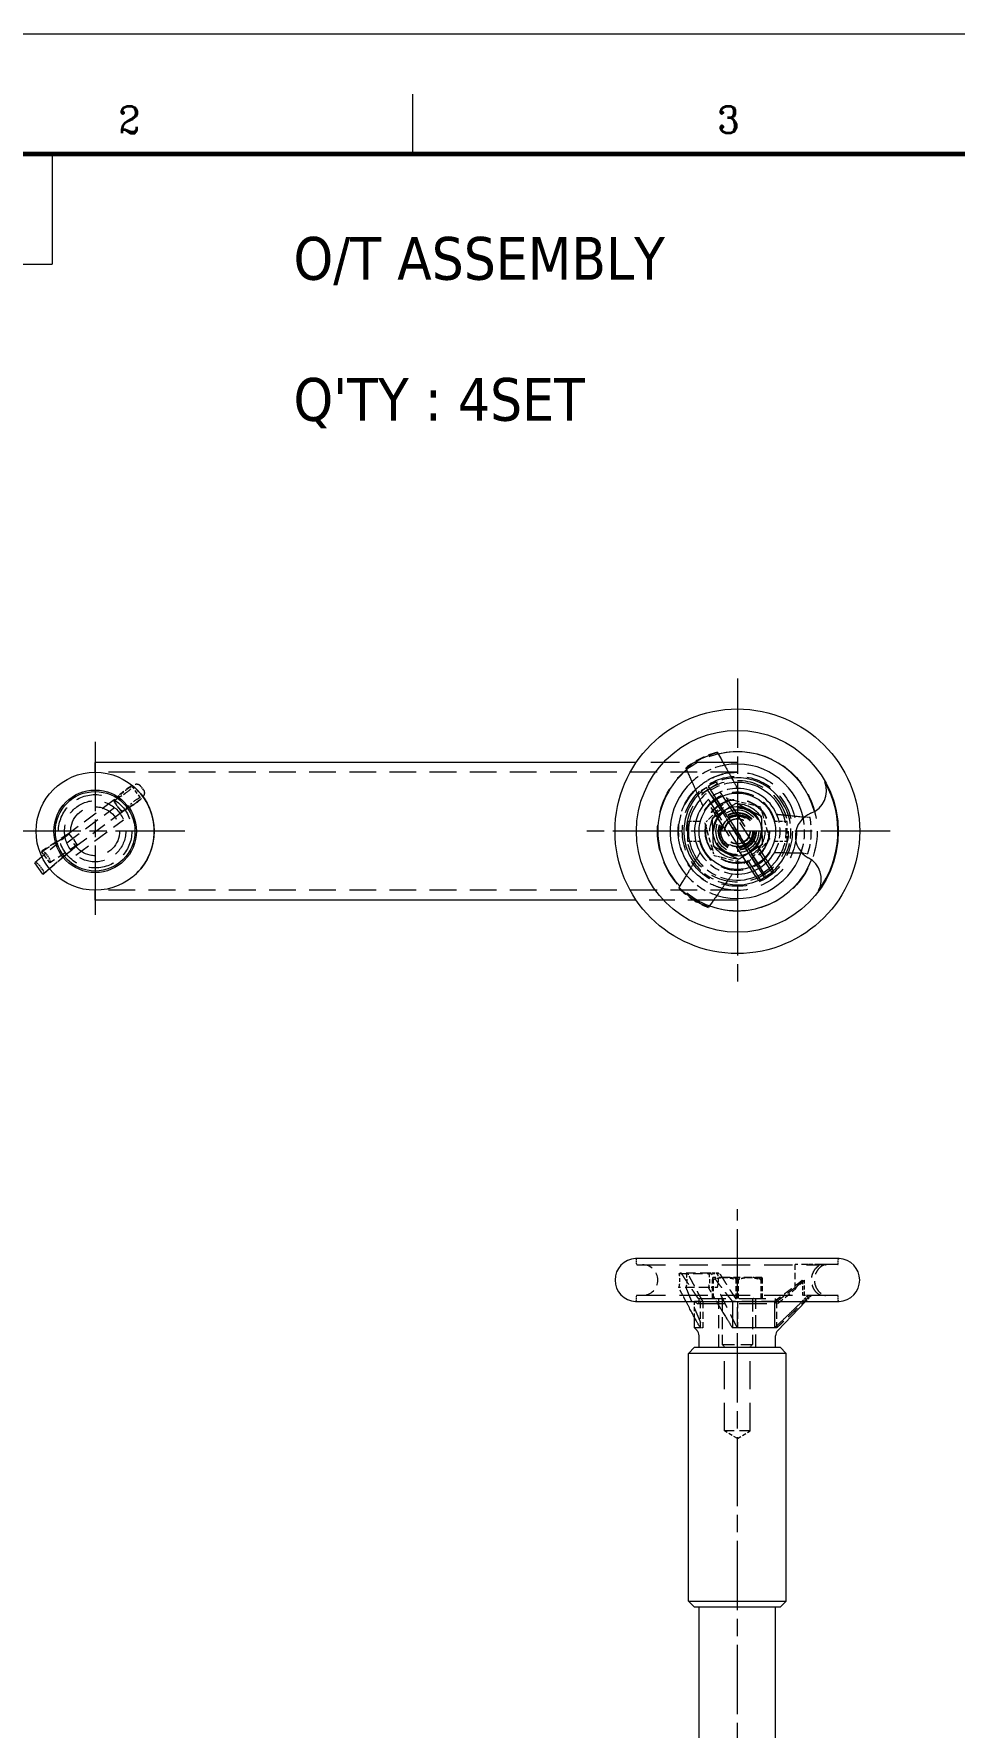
# Model space of a CAD drawing. Header units: millimetres. Extents: x -542 to 1656, y -836 to 1164.
# Drawn here: x 334 to 635, y 610 to 1164 of the extents above; entities that cross this region are included whole.
import ezdxf
from ezdxf.enums import TextEntityAlignment as Align

# ---------------------------------------------------------------- set-up
doc = ezdxf.new("R2010")
doc.units = ezdxf.units.MM
doc.header["$LTSCALE"] = 4
doc.linetypes.add('CHAIN', pattern=[0.3543, 0.2362, -0.0295, 0.0591, -0.0295])
doc.linetypes.add('HIDDEN', pattern=[9.525, 6.35, -3.175])
doc.layers.get('0').update_dxf_attribs({"lineweight": 18})
for name, color, linetype, lineweight in [('SkizziergeometrieWIN-ISO', 7, 'Continuous', 50), ('가는실선_A4', 7, 'Continuous', 5), ('굵은실선_A3', 7, 'Continuous', 18)]:
    doc.layers.add(name, color=color, linetype=linetype, lineweight=lineweight)
for name, color, linetype, lineweight, true_color in [('가는실선_A3', 9, 'Continuous', 5, 0x808080), ('가는실선중심선_A3', 1, 'Continuous', 5, 0xff0000), ('가는파선_A3', 7, 'HIDDEN', 13, 0x008000)]:
    doc.layers.add(name, color=color, linetype=linetype, lineweight=lineweight, true_color=true_color)
doc.styles.add('주문자_A3(3.5)', font='tahoma.ttf')
doc.styles.add('텍스트 스타일36', font='ROMANC.shx', dxfattribs={"width": 0.941937})

# ---------------------------------------------------------------- blocks, each defined once
blk = doc.blocks.new('경계 A3_경계')
at = {"layer": 'SkizziergeometrieWIN-ISO', "lineweight": 18}
blk.add_line((6, 291), (414, 291), dxfattribs=at)
at = {"layer": '가는실선_A3', "color": 7}
blk.add_line((114.57, 281.16), (114.57, 286.06), dxfattribs=at)
at = {"layer": '가는실선_A3', "color": 7, "lineweight": 60}
blk.add_line((401.22, 281.16), (19.02, 281.16), dxfattribs=at)
at = {"layer": '가는실선_A3', "color": 7, "lineweight": 13}
for p in [(85.08, 280.98), (19.02, 272.16)]:
    blk.add_line(p, (85.08, 272.16), dxfattribs=at)
at = {"layer": '가는실선_A3', "color": 7, "style": '텍스트 스타일36', "width": 0.941937}
for s, p in [('2', (91.4, 283.98)), ('3', (140.38, 283.98))]:
    blk.add_text(s, height=2.2, dxfattribs=at).set_placement(p, align=Align.MIDDLE_CENTER)

msp = doc.modelspace()

# ---------------------------------------------------------------- linework, layer by layer
at = {"layer": '가는실선중심선_A3', "linetype": 'CHAIN', "ltscale": 23.990969}
for p, q in [((564.42, 953.23), (564.42, 853.23)), ((354.42, 932.53), (354.42, 873.93)), ((383.72, 903.23), (325.12, 903.23)), ((614.42, 903.23), (514.42, 903.23)), ((564.42, 376.48), (564.42, 779.65))]:
    msp.add_line(p, q, dxfattribs=at)
at = {"layer": '가는파선_A3', "ltscale": 0.372646}
msp.add_line((559.75, 925.73), (531.35, 925.73), dxfattribs=at)
at = {"layer": '가는파선_A3', "ltscale": 0.003891}
for p, q in [((557.89, 929.07), (557.98, 928.91)), ((547.68, 923.74), (547.6, 923.91)), ((545.31, 884.64), (545.4, 884.8)), ((555.03, 878.46), (554.92, 878.32))]:
    msp.add_line(p, q, dxfattribs=at)
at = {"layer": '가는파선_A3', "ltscale": 0.047175}
for p, q in [((564.42, 925.23), (564.42, 922.53)), ((564.42, 883.93), (564.42, 881.23))]:
    msp.add_line(p, q, dxfattribs=at)
at = {"layer": '가는파선_A3', "ltscale": 0.344488}
for p, q in [((564.42, 922.53), (354.42, 922.53)), ((564.42, 883.93), (354.42, 883.93))]:
    msp.add_line(p, q, dxfattribs=at)
at = {"layer": '가는파선_A3', "ltscale": 0.089461}
for p, q in [((557.26, 919.43), (552.62, 916.44)), ((576.23, 890.02), (571.59, 887.02))]:
    msp.add_line(p, q, dxfattribs=at)
at = {"layer": '가는파선_A3', "ltscale": 0.009528}
for p, q in [((557.26, 919.43), (557.95, 918.8)), ((552.62, 916.44), (552.9, 915.55)), ((554.28, 917.51), (554.71, 916.72)), ((555.34, 917.12), (554.86, 917.88)), ((572.71, 888.82), (573.25, 888.1)), ((573.83, 888.47), (573.33, 889.22))]:
    msp.add_line(p, q, dxfattribs=at)
at = {"layer": '가는파선_A3', "ltscale": 0.050386}
for p, q in [((363.75, 916.11), (360.4, 913.2)), ((360.4, 913.2), (364.14, 915.57)), ((363.11, 909.56), (366.46, 912.47)), ((366.86, 911.93), (363.11, 909.56))]:
    msp.add_line(p, q, dxfattribs=at)
at = {"layer": '가는파선_A3', "ltscale": 0.041035}
for p, q in [((363.21, 915.84), (360.59, 913.51)), ((366.44, 911.5), (363.46, 909.65))]:
    msp.add_line(p, q, dxfattribs=at)
at = {"layer": '가는파선_A3', "ltscale": 0.047433}
for p, q in [((369.29, 914.16), (366.58, 917.8)), ((339.65, 892.9), (336.93, 896.55))]:
    msp.add_line(p, q, dxfattribs=at)
at = {"layer": '가는파선_A3', "ltscale": 0.01416}
for p, q in [((370.18, 916.81), (369.37, 917.9)), ((361.94, 911.13), (361.13, 912.22)), ((346.69, 901.47), (347.51, 900.38)), ((337.23, 890.74), (336.42, 891.83)), ((339.12, 894.9), (338.31, 895.99))]:
    msp.add_line(p, q, dxfattribs=at)
at = {"layer": '가는파선_A3', "ltscale": 0.09729}
msp.add_line((557.95, 918.8), (552.9, 915.55), dxfattribs=at)
at = {"layer": '가는파선_A3', "ltscale": 0.424098}
for p, q in [((570.42, 888.39), (552.9, 915.55)), ((575.46, 891.65), (557.95, 918.8))]:
    msp.add_line(p, q, dxfattribs=at)
at = {"layer": '가는파선_A3', "ltscale": 0.306212}
for p, q in [((572.02, 887.3), (553.05, 916.71)), ((573.37, 888.17), (554.4, 917.59)), ((554.87, 917.89), (573.84, 888.48)), ((575.8, 889.74), (556.83, 919.15))]:
    msp.add_line(p, q, dxfattribs=at)
at = {"layer": '가는파선_A3', "ltscale": 0.290464}
for p, q in [((554.71, 916.72), (572.71, 888.82)), ((573.33, 889.22), (555.34, 917.12))]:
    msp.add_line(p, q, dxfattribs=at)
at = {"layer": '가는파선_A3', "ltscale": 0.029574}
for p, q in [((561.37, 913.76), (559.66, 911.99)), ((563.76, 913.17), (561.37, 913.76)), ((572.02, 911.14), (569.63, 911.73)), ((572.71, 908.78), (572.02, 911.14)), ((555.48, 907.62), (553.77, 905.85)), ((553.77, 905.85), (554.46, 903.49)), ((575.08, 900.6), (574.39, 902.97)), ((556.14, 897.68), (556.83, 895.31)), ((573.37, 898.83), (575.08, 900.6)), ((556.83, 895.31), (559.22, 894.72)), ((565.09, 893.28), (567.48, 892.69)), ((567.48, 892.69), (569.18, 894.47))]:
    msp.add_line(p, q, dxfattribs=at)
at = {"layer": '가는파선_A3', "ltscale": 0.318495}
for p, q in [((573.52, 894.65), (560.37, 915.05)), ((568.48, 891.4), (555.32, 911.8))]:
    msp.add_line(p, q, dxfattribs=at)
at = {"layer": '가는파선_A3', "ltscale": 0.200005}
for p, q in [((345.16, 899.45), (360.7, 911.01)), ((348.15, 895.44), (363.68, 907))]:
    msp.add_line(p, q, dxfattribs=at)
at = {"layer": '가는파선_A3', "ltscale": 0.192041}
for p, q in [((360.6, 913.51), (345.68, 902.41)), ((363.47, 909.66), (348.55, 898.55))]:
    msp.add_line(p, q, dxfattribs=at)
at = {"layer": '가는파선_A3', "ltscale": 0.01269}
for p, q in [((361.13, 912.22), (360.4, 913.2)), ((346.69, 901.47), (345.96, 902.45))]:
    msp.add_line(p, q, dxfattribs=at)
at = {"layer": '가는파선_A3', "ltscale": 0.020383}
for p, q in [((363.11, 909.56), (361.94, 911.13)), ((348.68, 898.81), (347.51, 900.38))]:
    msp.add_line(p, q, dxfattribs=at)
at = {"layer": '가는파선_A3', "ltscale": 0.062398}
for p, q in [((559.66, 911.99), (555.48, 907.62)), ((569.63, 911.73), (563.76, 913.17)), ((574.39, 902.97), (572.71, 908.78)), ((554.46, 903.49), (556.14, 897.68)), ((569.18, 894.47), (573.37, 898.83)), ((559.22, 894.72), (565.09, 893.28))]:
    msp.add_line(p, q, dxfattribs=at)
at = {"layer": '가는파선_A3', "ltscale": 0.034389}
for p, q in [((552.09, 906.48), (548.76, 906.48)), ((548.76, 899.98), (552.09, 899.98))]:
    msp.add_line(p, q, dxfattribs=at)
at = {"layer": '가는파선_A3', "ltscale": 0.040419}
for p, q in [((580.67, 906.48), (576.75, 906.48)), ((576.75, 899.98), (580.67, 899.98))]:
    msp.add_line(p, q, dxfattribs=at)
at = {"layer": '가는파선_A3', "ltscale": 0.067067}
msp.add_line((580.67, 899.98), (580.67, 906.48), dxfattribs=at)
at = {"layer": '가는파선_A3', "ltscale": 0.018875}
for p, q in [((588.2, 907.71), (586.37, 907.89)), ((585.68, 896.04), (587.52, 896))]:
    msp.add_line(p, q, dxfattribs=at)
at = {"layer": '가는파선_A3', "ltscale": 0.11906}
for p, q in [((336.93, 896.55), (345.96, 902.45)), ((348.68, 898.81), (339.65, 892.9))]:
    msp.add_line(p, q, dxfattribs=at)
at = {"layer": '가는파선_A3', "ltscale": 0.129256}
msp.add_line((345.96, 902.45), (337.01, 894.89), dxfattribs=at)
at = {"layer": '가는파선_A3', "ltscale": 0.11311}
msp.add_line((345.69, 902.41), (337.11, 896.8), dxfattribs=at)
at = {"layer": '가는파선_A3', "ltscale": 0.133044}
msp.add_line((339.47, 891.03), (348.68, 898.81), dxfattribs=at)
at = {"layer": '가는파선_A3', "ltscale": 0.130251}
msp.add_line((348.56, 898.56), (339.54, 890.94), dxfattribs=at)
at = {"layer": '가는파선_A3', "ltscale": 0.005457}
for p, q in [((334.66, 892.9), (334.86, 892.95)), ((337.04, 896.73), (336.93, 896.55)), ((339.65, 892.9), (339.75, 893.08))]:
    msp.add_line(p, q, dxfattribs=at)
at = {"layer": '가는파선_A3', "ltscale": 0.002347}
for p, q in [((571.59, 887.02), (571.42, 887.18)), ((576.23, 890.02), (576.16, 890.24))]:
    msp.add_line(p, q, dxfattribs=at)
at = {"layer": '가는파선_A3', "ltscale": 0.332073}
msp.add_line((556.66, 880.73), (531.35, 880.73), dxfattribs=at)
at = {"layer": '가는파선_A3', "ltscale": 0.01472}
for p, q in [((531.42, 761.76), (531.42, 763.19)), ((597.42, 761.76), (597.42, 763.19)), ((531.42, 749.76), (531.42, 751.2)), ((597.42, 749.76), (597.42, 751.2))]:
    msp.add_line(p, q, dxfattribs=at)
at = {"layer": '가는파선_A3', "ltscale": 0.362933}
for p, q in [((531.7, 761.48), (591.32, 761.48)), ((531.7, 751.48), (591.32, 751.48))]:
    msp.add_line(p, q, dxfattribs=at)
at = {"layer": '가는파선_A3', "ltscale": 0.119936}
msp.add_line((545.4, 758.62), (555.03, 758.62), dxfattribs=at)
at = {"layer": '가는파선_A3', "ltscale": 0.120419}
msp.add_line((555.32, 758.68), (545.66, 758.68), dxfattribs=at)
at = {"layer": '가는파선_A3', "ltscale": 0.031853}
msp.add_line((555.03, 758.62), (557.98, 758.62), dxfattribs=at)
at = {"layer": '가는파선_A3', "ltscale": 0.031269}
msp.add_line((558.22, 758.68), (555.32, 758.68), dxfattribs=at)
at = {"layer": '가는파선_A3', "ltscale": 0.089399}
msp.add_line((587.63, 761.53), (583.38, 761.53), dxfattribs=at)
at = {"layer": '가는파선_A3', "ltscale": 0.081758}
msp.add_line((583.38, 753.61), (583.38, 761.53), dxfattribs=at)
at = {"layer": '가는파선_A3', "ltscale": 0.049726}
for p, q in [((590.97, 761.53), (587.63, 761.53)), ((590.97, 751.43), (587.63, 751.43))]:
    msp.add_line(p, q, dxfattribs=at)
at = {"layer": '가는파선_A3', "ltscale": 0.272315}
for p, q in [((597.3, 761.53), (590.97, 761.53)), ((597.3, 751.43), (590.97, 751.43))]:
    msp.add_line(p, q, dxfattribs=at)
at = {"layer": '가는파선_A3', "ltscale": 0.030885}
for p, q in [((591.87, 761.48), (591.32, 761.48)), ((591.32, 751.48), (591.87, 751.48))]:
    msp.add_line(p, q, dxfattribs=at)
at = {"layer": '가는파선_A3', "ltscale": 0.000416668}
for p, q in [((591.87, 761.48), (591.87, 761.53)), ((593.57, 761.48), (593.57, 761.53)), ((591.87, 751.43), (591.87, 751.48)), ((593.57, 751.43), (593.57, 751.48))]:
    msp.add_line(p, q, dxfattribs=at)
at = {"layer": '가는파선_A3', "ltscale": 0.035477}
for p, q in [((591.87, 761.48), (593.3, 761.48)), ((591.87, 751.48), (593.3, 751.48))]:
    msp.add_line(p, q, dxfattribs=at)
at = {"layer": '가는파선_A3', "ltscale": 0.021433}
for p, q in [((593.57, 761.48), (593.3, 761.48)), ((593.3, 751.48), (593.57, 751.48))]:
    msp.add_line(p, q, dxfattribs=at)
at = {"layer": '가는파선_A3', "ltscale": 0.11976}
msp.add_line((554.92, 753.99), (545.31, 753.99), dxfattribs=at)
at = {"layer": '가는파선_A3', "ltscale": 0.032067}
msp.add_line((557.89, 753.99), (554.92, 753.99), dxfattribs=at)
at = {"layer": '가는파선_A3', "ltscale": 0.0633}
for p, q in [((556.25, 750.48), (556.25, 756.61)), ((556.61, 750.48), (556.61, 756.61)), ((564.06, 750.48), (564.06, 756.61)), ((564.79, 750.48), (564.79, 756.61)), ((572.24, 750.48), (572.24, 756.61)), ((572.6, 750.48), (572.6, 756.61))]:
    msp.add_line(p, q, dxfattribs=at)
at = {"layer": '가는파선_A3', "ltscale": 0.003161}
msp.add_line((556.43, 757.33), (556.42, 757.33), dxfattribs=at)
at = {"layer": '가는파선_A3'}
for p, q in [((556.42, 757.33), (556.42, 757.33)), ((572.42, 757.33), (572.43, 757.33))]:
    msp.add_line(p, q, dxfattribs=at)
at = {"layer": '가는파선_A3', "ltscale": 0.086469}
for p, q in [((560.7, 757.33), (556.43, 757.33)), ((568.69, 757.33), (560.7, 757.33))]:
    msp.add_line(p, q, dxfattribs=at)
at = {"layer": '가는파선_A3', "ltscale": 0.083208}
msp.add_line((572.42, 757.33), (568.69, 757.33), dxfattribs=at)
at = {"layer": '가는파선_A3', "ltscale": 0.077276}
msp.add_line((577.74, 748.94), (583.53, 753.68), dxfattribs=at)
at = {"layer": '가는파선_A3', "ltscale": 0.051343}
for p, q in [((585.68, 756.41), (585.68, 751.43)), ((586.37, 751.43), (586.37, 756.41))]:
    msp.add_line(p, q, dxfattribs=at)
at = {"layer": '가는파선_A3', "ltscale": 0.075164}
msp.add_line((552.28, 749.5), (550.42, 749.5), dxfattribs=at)
at = {"layer": '가는파선_A3', "ltscale": 0.009025}
msp.add_line((551.11, 748.94), (550.42, 749.5), dxfattribs=at)
at = {"layer": '가는파선_A3', "ltscale": 0.054729}
msp.add_line((550.42, 744.19), (550.42, 749.5), dxfattribs=at)
at = {"layer": '가는파선_A3', "ltscale": 0.357311}
msp.add_line((551.42, 748.83), (577.42, 748.83), dxfattribs=at)
at = {"layer": '가는파선_A3', "ltscale": 0.343569}
msp.add_line((551.92, 750.48), (576.92, 750.48), dxfattribs=at)
at = {"layer": '가는파선_A3', "ltscale": 0.01182}
for p, q in [((551.92, 749.33), (551.92, 750.48)), ((576.92, 749.33), (576.92, 750.48))]:
    msp.add_line(p, q, dxfattribs=at)
at = {"layer": '가는파선_A3', "ltscale": 0.016791}
for p, q in [((553.17, 749.5), (552.28, 749.5)), ((577.26, 749.5), (576.52, 749.5)), ((553.17, 740.83), (552.28, 740.83)), ((577.26, 740.83), (576.52, 740.83))]:
    msp.add_line(p, q, dxfattribs=at)
at = {"layer": '가는파선_A3', "ltscale": 0.089463}
for p, q in [((552.28, 749.5), (552.28, 740.83)), ((553.17, 749.5), (553.17, 740.83)), ((564.47, 749.5), (564.47, 740.83)), ((577.26, 749.5), (577.26, 740.83))]:
    msp.add_line(p, q, dxfattribs=at)
at = {"layer": '가는파선_A3', "ltscale": 0.165234}
for p, q in [((558.42, 734.48), (558.42, 750.48)), ((570.42, 734.48), (570.42, 750.48))]:
    msp.add_line(p, q, dxfattribs=at)
at = {"layer": '가는파선_A3', "ltscale": 0.151591}
for p, q in [((559.42, 750.08), (559.42, 735.4)), ((569.42, 750.08), (569.42, 735.4))]:
    msp.add_line(p, q, dxfattribs=at)
at = {"layer": '가는파선_A3', "ltscale": 0.167319}
msp.add_line((576.52, 749.5), (562.84, 749.5), dxfattribs=at)
at = {"layer": '가는파선_A3', "ltscale": 3.54138e-05}
for p, q in [((562.84, 749.5), (562.84, 749.48)), ((576.52, 749.5), (576.52, 749.48))]:
    msp.add_line(p, q, dxfattribs=at)
at = {"layer": '가는파선_A3', "ltscale": 0.025073}
msp.add_line((587.63, 751.43), (585.68, 751.43), dxfattribs=at)
at = {"layer": '가는파선_A3', "ltscale": 0.027776}
msp.add_line((586.75, 749.48), (588.62, 751.43), dxfattribs=at)
at = {"layer": '가는파선_A3', "ltscale": 0.162216}
msp.add_line((559.42, 735.4), (569.42, 735.4), dxfattribs=at)
at = {"layer": '가는파선_A3', "ltscale": 0.013348}
for p, q in [((560.34, 734.48), (559.42, 735.4)), ((568.5, 734.48), (569.42, 735.4))]:
    msp.add_line(p, q, dxfattribs=at)
at = {"layer": '가는파선_A3', "ltscale": 0.358268}
for p, q in [((560.24, 707.18), (560.24, 734.48)), ((568.61, 707.18), (568.61, 734.48))]:
    msp.add_line(p, q, dxfattribs=at)
at = {"layer": '가는파선_A3', "ltscale": 0.135856}
msp.add_line((568.61, 707.18), (560.24, 707.18), dxfattribs=at)
at = {"layer": '가는파선_A3', "ltscale": 0.050387}
for q in [(560.24, 707.18), (568.61, 707.18)]:
    msp.add_line((564.42, 704.66), q, dxfattribs=at)
at = {"layer": '가는파선_A3', "ltscale": 0.331095}
msp.add_circle((564.42, 903.23), 26.1, dxfattribs=at)
at = {"layer": '가는파선_A3', "ltscale": 0.354563}
msp.add_circle((564.42, 903.23), 19.35, dxfattribs=at)
at = {"layer": '가는파선_A3', "ltscale": 0.329826}
for centre, radius in [((564.42, 903.23), 18), ((354.42, 903.23), 12), ((354.42, 903.23), 10), ((354.42, 903.23), 8), ((564.42, 903.23), 6)]:
    msp.add_circle(centre, radius, dxfattribs=at)
at = {"layer": '가는파선_A3', "ltscale": 0.343225}
msp.add_circle((564.42, 903.23), 16.65, dxfattribs=at)
at = {"layer": '가는파선_A3', "ltscale": 0.346317}
msp.add_circle((564.42, 903.23), 10.5, dxfattribs=at)
at = {"layer": '가는파선_A3', "ltscale": 0.34137}
msp.add_circle((564.42, 903.23), 10.35, dxfattribs=at)
at = {"layer": '가는파선_A3', "ltscale": 0.371054}
msp.add_circle((564.42, 903.23), 9, dxfattribs=at)
at = {"layer": '가는파선_A3', "ltscale": 0.3256}
msp.add_circle((564.42, 903.23), 7.9, dxfattribs=at)
at = {"layer": '가는파선_A3', "ltscale": 0.315396}
msp.add_circle((564.42, 903.23), 7.65, dxfattribs=at)
at = {"layer": '가는파선_A3', "ltscale": 0.38466}
msp.add_circle((564.42, 903.23), 7, dxfattribs=at)
at = {"layer": '가는파선_A3', "ltscale": 0.340875}
msp.add_circle((564.42, 903.23), 6.2, dxfattribs=at)
at = {"layer": '가는파선_A3', "ltscale": 0.332575}
msp.add_circle((564.42, 903.23), 6.05, dxfattribs=at)
at = {"layer": '가는파선_A3', "ltscale": 0.301791}
msp.add_circle((564.42, 903.23), 5.49, dxfattribs=at)
at = {"layer": '가는파선_A3', "ltscale": 0.296843}
msp.add_circle((564.42, 903.23), 5.4, dxfattribs=at)
at = {"layer": '가는파선_A3', "ltscale": 0.416653}
msp.add_circle((564.42, 903.23), 5.05, dxfattribs=at)
at = {"layer": '가는파선_A3', "ltscale": 0.414358}
msp.add_circle((564.42, 903.23), 5.03, dxfattribs=at)
at = {"layer": '가는파선_A3', "ltscale": 0.412282}
msp.add_circle((564.42, 903.23), 5, dxfattribs=at)
at = {"layer": '가는파선_A3', "ltscale": 0.345328}
msp.add_circle((564.42, 903.23), 4.19, dxfattribs=at)
at = {"layer": '가는파선_A3', "ltscale": 0.336408}
msp.add_circle((564.42, 903.23), 4.08, dxfattribs=at)
at = {"layer": '가는파선_A3', "ltscale": 0.11976}
for start, end in [(104.1917, 129.1187), (224.1917, 249.1187)]:
    msp.add_arc((564.42, 903.23), 26.66, start, end, dxfattribs=at)
at = {"layer": '가는파선_A3', "ltscale": 0.124586}
for start, end in [(100.9427, 132.3677), (340.9427, 12.3677), (220.9427, 252.3677)]:
    msp.add_arc((564.42, 903.23), 22, start, end, dxfattribs=at)
at = {"layer": '가는파선_A3', "ltscale": 0.129976}
for start, end in [(96.0483, 137.262), (336.0483, 17.262), (216.0483, 257.262)]:
    msp.add_arc((564.42, 903.23), 17.5, start, end, dxfattribs=at)
at = {"layer": '가는파선_A3', "ltscale": 0.132109}
for start, end in [(93.7469, 139.5635), (333.7469, 19.5635), (213.7469, 259.5635)]:
    msp.add_arc((564.42, 903.23), 16, start, end, dxfattribs=at)
at = {"layer": '가는파선_A3', "ltscale": 0.287059}
msp.add_arc((564.42, 903.23), 19.3, 131.2973, 228.7027, dxfattribs=at)
at = {"layer": '가는파선_A3', "ltscale": 0.292938}
for start, end in [(14.7678, 165.2322), (194.7678, 345.2322)]:
    msp.add_arc((564.42, 903.23), 12.75, start, end, dxfattribs=at)
at = {"layer": '가는파선_A3', "ltscale": 0.13547}
for start, end in [(89.8087, 143.5017), (329.8087, 23.5017), (209.8087, 263.5017)]:
    msp.add_arc((564.42, 903.23), 14, start, end, dxfattribs=at)
at = {"layer": '가는파선_A3', "ltscale": 0.122254}
msp.add_arc((564.42, 903.23), 24.19, 342.6352, 10.6751, dxfattribs=at)
at = {"layer": '가는파선_A3', "ltscale": 0.004445}
for centre, start, end in [((531.14, 763.19), 0, 90), ((531.7, 761.76), 180, 270), ((597.7, 763.19), 90, 180), ((531.14, 749.76), 270, 0), ((531.7, 751.2), 90, 180), ((597.7, 749.76), 180, 270)]:
    msp.add_arc(centre, 0.28, start, end, dxfattribs=at)
at = {"layer": '가는파선_A3', "ltscale": 0.162216}
msp.add_arc((533.42, 756.48), 5, 270, 90, dxfattribs=at)
at = {"layer": '가는파선_A3', "ltscale": 0.002689}
for centre, start, end in [((597.14, 761.76), 304.7719, 0), ((597.14, 751.2), 0, 55.2281)]:
    msp.add_arc(centre, 0.28, start, end, dxfattribs=at)
at = {"layer": '가는파선_A3', "ltscale": 0.003445}
for centre, start, end in [((551.42, 749.33), 230.6931, 270), ((577.42, 749.33), 270, 309.3069)]:
    msp.add_arc(centre, 0.5, start, end, dxfattribs=at)
at = {"layer": '가는파선_A3', "ltscale": 0.008016}
for centre, start, end in [((551.42, 749.33), 270, 0), ((577.42, 749.33), 180, 270)]:
    msp.add_arc(centre, 0.5, start, end, dxfattribs=at)
at = {"layer": '가는파선_A3', "ltscale": 0.006393}
for centre, start, end in [((559.02, 750.08), 0, 90), ((569.82, 750.08), 90, 180)]:
    msp.add_arc(centre, 0.4, start, end, dxfattribs=at)
at = {"layer": '가는파선_A3', "ltscale": 0.095479}
for centre in [(364.73, 916.43), (367.44, 912.78)]:
    msp.add_ellipse(centre, major_axis=(1.84, 1.37), ratio=0.159769, start_param=4.272404, end_param=8.293967, dxfattribs=at)
at = {"layer": '가는파선_A3', "ltscale": 0.02645}
for centre, major_axis, start_param, end_param in [((361.61, 912.26), (1.02, -1.25), 2.970275, 4.541071), ((361.74, 912.08), (0.91, -1.33), 3.312911, 4.883707), ((362.42, 911.17), (-1.02, 1.25), 1.399478, 2.970275), ((362.56, 910.99), (-0.91, 1.33), 1.742114, 3.312911)]:
    msp.add_ellipse(centre, major_axis=major_axis, ratio=0.250561, start_param=start_param, end_param=end_param, dxfattribs=at)
at = {"layer": '가는파선_A3', "ltscale": 0.026255}
for centre, major_axis, start_param, end_param in [((346.61, 901.09), (0.92, -1.32), 1.736832, 3.307628), ((346.74, 900.91), (1, -1.26), 1.404761, 2.975557), ((347.42, 899.99), (-0.92, 1.32), 3.307628, 4.878425), ((347.55, 899.82), (-1, 1.26), 2.975557, 4.546353)]:
    msp.add_ellipse(centre, major_axis=major_axis, ratio=0.182462, start_param=start_param, end_param=end_param, dxfattribs=at)
at = {"layer": '가는파선_A3', "ltscale": 0.026033}
for centre, major_axis, start_param, end_param in [((335.81, 891.68), (-1.04, 1.23), 4.540774, 6.111571), ((337.99, 895.45), (-0.88, 1.35), 4.884004, 6.4548), ((338.8, 894.36), (0.88, -1.35), 0.171615, 1.742411)]:
    msp.add_ellipse(centre, major_axis=major_axis, ratio=0.353166, start_param=start_param, end_param=end_param, dxfattribs=at)
at = {"layer": '가는파선_A3', "ltscale": 0.023178}
msp.add_ellipse((336.62, 890.59), major_axis=(1.04, -1.23), ratio=0.353166, start_param=0, end_param=1.399182, dxfattribs=at)
at = {"layer": '가는파선_A3', "ltscale": 0.144785}
for points, knots in [([(551.69, 917.73), (553.37, 919.21), (555.4, 920.44), (558.68, 921.69), (559.82, 922.01), (562.13, 922.42), (563.29, 922.53), (564.42, 922.53)], [1.347704, 1.347704, 1.347704, 1.347704, 2.020999, 2.020999, 2.36108, 2.36108, 2.701161, 2.701161, 2.701161, 2.701161]), ([(564.42, 883.93), (563.29, 883.93), (562.13, 884.03), (559.82, 884.45), (558.68, 884.76), (555.4, 886.01), (553.37, 887.24), (551.69, 888.73)], [2.701161, 2.701161, 2.701161, 2.701161, 3.041243, 3.041243, 3.381324, 3.381324, 4.054619, 4.054619, 4.054619, 4.054619])]:
    msp.add_open_spline(points, degree=3, knots=knots, dxfattribs=at)
at = {"layer": '가는파선_A3', "ltscale": 0.083989}
for points, knots in [([(369.37, 917.9), (369.26, 918.05), (369.12, 918.18), (368.83, 918.38), (368.67, 918.45), (368.36, 918.56), (368.21, 918.58), (367.91, 918.6), (367.77, 918.58), (367.45, 918.53), (367.3, 918.49), (366.81, 918.32), (366.52, 918.17), (365.86, 917.8), (365.52, 917.58), (364.86, 917.14), (364.55, 916.92), (363.95, 916.46), (363.66, 916.22), (363.33, 915.94), (363.27, 915.89), (363.21, 915.84)], [0, 0, 0, 0, 0.053087, 0.053087, 0.111459, 0.111459, 0.185872, 0.185872, 0.290265, 0.290265, 0.474772, 0.474772, 0.888529, 0.888529, 1.290209, 1.290209, 1.642562, 1.642562, 1.989636, 1.989636, 2.068781, 2.068781, 2.068781, 2.068781]), ([(370.18, 916.81), (370.29, 916.66), (370.38, 916.49), (370.49, 916.15), (370.51, 915.98), (370.52, 915.65), (370.5, 915.51), (370.43, 915.21), (370.38, 915.08), (370.24, 914.79), (370.15, 914.65), (369.85, 914.24), (369.62, 914), (369.08, 913.47), (368.78, 913.21), (368.17, 912.7), (367.86, 912.47), (367.25, 912.03), (366.94, 911.82), (366.58, 911.58), (366.51, 911.54), (366.44, 911.5)], [6.283185, 6.283185, 6.283185, 6.283185, 6.336273, 6.336273, 6.394645, 6.394645, 6.469057, 6.469057, 6.573451, 6.573451, 6.757958, 6.757958, 7.171714, 7.171714, 7.573395, 7.573395, 7.925747, 7.925747, 8.272822, 8.272822, 8.351966, 8.351966, 8.351966, 8.351966])]:
    msp.add_open_spline(points, degree=3, knots=knots, dxfattribs=at)
at = {"layer": '가는파선_A3', "ltscale": 0.049835}
for points, knots in [([(545.31, 753.99), (545.37, 754.19), (545.42, 754.39), (545.52, 754.87), (545.57, 755.19), (545.64, 755.84), (545.66, 756.17), (545.66, 756.78), (545.64, 757.12), (545.57, 757.77), (545.52, 758.09), (545.44, 758.45), (545.42, 758.54), (545.4, 758.62)], [1.2533338, 1.2533338, 1.2533338, 1.2533338, 1.3169379, 1.3169379, 1.408545, 1.408545, 1.5001521, 1.5001521, 1.5917592, 1.5917592, 1.6833663, 1.6833663, 1.7107385, 1.7107385, 1.7107385, 1.7107385]), ([(547.68, 758.62), (547.69, 758.54), (547.71, 758.45), (547.77, 758.09), (547.82, 757.77), (547.87, 757.12), (547.88, 756.78), (547.88, 756.17), (547.87, 755.84), (547.82, 755.19), (547.77, 754.87), (547.69, 754.39), (547.65, 754.19), (547.6, 753.99)], [1.2895656, 1.2895656, 1.2895656, 1.2895656, 1.3169379, 1.3169379, 1.408545, 1.408545, 1.5001521, 1.5001521, 1.5917592, 1.5917592, 1.6833663, 1.6833663, 1.7469704, 1.7469704, 1.7469704, 1.7469704]), ([(555.03, 758.62), (555.05, 758.54), (555.08, 758.45), (555.17, 758.09), (555.23, 757.77), (555.3, 757.12), (555.32, 756.78), (555.32, 756.17), (555.3, 755.84), (555.23, 755.19), (555.17, 754.87), (555.05, 754.39), (554.99, 754.19), (554.92, 753.99)], [1.2895656, 1.2895656, 1.2895656, 1.2895656, 1.3169379, 1.3169379, 1.408545, 1.408545, 1.5001521, 1.5001521, 1.5917592, 1.5917592, 1.6833663, 1.6833663, 1.7469704, 1.7469704, 1.7469704, 1.7469704]), ([(557.89, 753.99), (557.94, 754.19), (557.99, 754.39), (558.09, 754.87), (558.14, 755.19), (558.2, 755.84), (558.22, 756.17), (558.22, 756.78), (558.2, 757.12), (558.14, 757.77), (558.09, 758.09), (558.02, 758.45), (558, 758.54), (557.98, 758.62)], [1.2533338, 1.2533338, 1.2533338, 1.2533338, 1.3169379, 1.3169379, 1.408545, 1.408545, 1.5001521, 1.5001521, 1.5917592, 1.5917592, 1.6833663, 1.6833663, 1.7107385, 1.7107385, 1.7107385, 1.7107385])]:
    msp.add_open_spline(points, degree=3, knots=knots, dxfattribs=at)
at = {"layer": '가는파선_A3', "ltscale": 0.021227}
for points, knots in [([(545.4, 758.62), (545.49, 758.66), (545.58, 758.68), (545.81, 758.68), (545.98, 758.61), (546.21, 758.43), (546.32, 758.32), (546.4, 758.18)], [-1.0434145, -1.0434145, -1.0434145, -1.0434145, -0.9959347, -0.9959347, -0.9104067, -0.9104067, -0.8493835, -0.8493835, -0.8493835, -0.8493835]), ([(548.48, 758.18), (548.41, 758.32), (548.32, 758.43), (548.14, 758.61), (548, 758.68), (547.82, 758.68), (547.75, 758.66), (547.68, 758.62)], [-0.4779151, -0.4779151, -0.4779151, -0.4779151, -0.4168919, -0.4168919, -0.331364, -0.331364, -0.2838841, -0.2838841, -0.2838841, -0.2838841]), ([(556.17, 758.18), (556.07, 758.32), (555.95, 758.43), (555.68, 758.61), (555.49, 758.68), (555.23, 758.68), (555.13, 758.66), (555.03, 758.62)], [-0.4779151, -0.4779151, -0.4779151, -0.4779151, -0.4168919, -0.4168919, -0.331364, -0.331364, -0.2838841, -0.2838841, -0.2838841, -0.2838841]), ([(557.98, 758.62), (558.06, 758.66), (558.14, 758.68), (558.36, 758.68), (558.52, 758.61), (558.74, 758.43), (558.84, 758.32), (558.92, 758.18)], [-1.0434145, -1.0434145, -1.0434145, -1.0434145, -0.9959347, -0.9959347, -0.9104067, -0.9104067, -0.8493835, -0.8493835, -0.8493835, -0.8493835])]:
    msp.add_open_spline(points, degree=3, knots=knots, dxfattribs=at)
at = {"layer": '가는파선_A3', "ltscale": 0.185802}
for points, knots in [([(591.79, 751.48), (591.68, 751.48), (591.45, 751.55), (590.88, 751.88), (590.56, 752.12), (589.92, 752.81), (589.62, 753.23), (589.09, 754.25), (588.89, 754.82), (588.68, 756.04), (588.67, 756.67), (588.83, 757.88), (589, 758.44), (589.45, 759.45), (589.73, 759.88), (590.34, 760.62), (590.66, 760.9), (591.26, 761.32), (591.53, 761.44), (591.73, 761.48), (591.77, 761.48), (591.79, 761.48)], [-6.151856, -6.151856, -6.151856, -6.151856, -5.894008, -5.894008, -5.66732, -5.66732, -5.453285, -5.453285, -5.234245, -5.234245, -5.017044, -5.017044, -4.807906, -4.807906, -4.605127, -4.605127, -4.386948, -4.386948, -4.133196, -4.133196, -4.077087, -4.077087, -4.077087, -4.077087]), ([(593.3, 761.48), (593.3, 761.48), (593.3, 761.48), (593.08, 761.48), (592.76, 761.4), (592.04, 761.05), (591.66, 760.81), (590.93, 760.1), (590.59, 759.68), (590.03, 758.66), (589.81, 758.08), (589.59, 756.85), (589.59, 756.22), (589.78, 755.02), (589.96, 754.46), (590.47, 753.46), (590.78, 753.04), (591.48, 752.31), (591.85, 752.03), (592.58, 751.62), (592.92, 751.51), (593.22, 751.48), (593.26, 751.48), (593.3, 751.48)], [-2.741511, -2.741511, -2.741511, -2.741511, -2.739724, -2.739724, -2.476499, -2.476499, -2.25059, -2.25059, -2.0366, -2.0366, -1.817518, -1.817518, -1.600468, -1.600468, -1.391642, -1.391642, -1.188803, -1.188803, -0.969567, -0.969567, -0.7142, -0.7142, -0.666618, -0.666618, -0.666618, -0.666618])]:
    msp.add_open_spline(points, degree=3, knots=knots, dxfattribs=at)
at = {"layer": '가는파선_A3', "ltscale": 0.008607}
for points, knots in [([(590.97, 761.53), (591.06, 761.51), (591.14, 761.49), (591.25, 761.48), (591.29, 761.48), (591.32, 761.48)], [-0.70532778, -0.70532778, -0.70532778, -0.70532778, -0.66409177, -0.66409177, -0.64143132, -0.64143132, -0.64143132, -0.64143132]), ([(593.05, 751.43), (593.12, 751.45), (593.18, 751.46), (593.26, 751.48), (593.28, 751.48), (593.31, 751.48)], [-0.70532779, -0.70532779, -0.70532779, -0.70532779, -0.66409177, -0.66409177, -0.64143133, -0.64143133, -0.64143133, -0.64143133])]:
    msp.add_open_spline(points, degree=3, knots=knots, dxfattribs=at)
for points in [[(593.31, 761.48), (593.24, 761.48), (593.16, 761.5), (593.05, 761.53)], [(591.32, 751.48), (591.22, 751.48), (591.11, 751.46), (590.97, 751.43)]]:
    msp.add_open_spline(points, degree=3, dxfattribs=at)
at = {"layer": '가는파선_A3', "ltscale": 0.065857}
for points, weights in [([(547.63, 749.48), (546.57, 751.52), (545.31, 753.99)], [1.06399392592, 1.05695514828, 1.04103075114]), ([(554.92, 753.99), (556.36, 751.52), (557.56, 749.48)], [1.04103075103, 1.05695514818, 1.06399392583])]:
    msp.add_rational_spline(points, weights, degree=2, dxfattribs=at)
at = {"layer": '가는파선_A3', "ltscale": 0.148173}
for points, weights in [([(546.4, 758.18), (550.15, 752.46), (552.28, 749.5)], [1.05817417709, 1.36075552678, 1.59670610043]), ([(553.17, 749.5), (551.47, 752.46), (548.48, 758.18)], [1.59670609946, 1.36075552595, 1.05817417645]), ([(562.84, 749.5), (560.42, 752.46), (556.17, 758.18)], [1.59670609946, 1.36075552595, 1.05817417645]), ([(558.92, 758.18), (562.46, 752.46), (564.47, 749.5)], [1.05817417709, 1.36075552678, 1.59670610043])]:
    msp.add_rational_spline(points, weights, degree=2, dxfattribs=at)
at = {"layer": '가는파선_A3', "ltscale": 0.195157}
for points, weights in [([(547.6, 753.99), (551.25, 745.06), (553.17, 740.83)], [1.04103075103, 1.10097971144, 1.03499988374]), ([(564.47, 740.83), (562.2, 745.06), (557.89, 753.99)], [1.03499988376, 1.10097971151, 1.04103075114])]:
    msp.add_rational_spline(points, weights, degree=2, dxfattribs=at)
at = {"layer": '가는파선_A3', "ltscale": 0.048359}
for points, weights in [([(556.25, 756.61), (558.34, 757.33), (560.15, 757.33)], [1.01001874936, 1.04314139574, 1]), ([(556.43, 757.33), (556.35, 757.33), (556.25, 756.61)], [1, 1.04314139574, 1.01001874936]), ([(556.61, 756.61), (556.51, 757.33), (556.43, 757.33)], [1.01001874936, 1.04314139574, 1]), ([(560.7, 757.33), (558.8, 757.33), (556.61, 756.61)], [1, 1.04314139574, 1.01001874936]), ([(560.15, 757.33), (561.97, 757.33), (564.06, 756.61)], [1, 1.04314139574, 1.01001874936]), ([(564.79, 756.61), (562.6, 757.33), (560.7, 757.33)], [1.01001874936, 1.04314139574, 1]), ([(564.06, 756.61), (566.25, 757.33), (568.15, 757.33)], [1.01001874936, 1.04314139574, 1]), ([(568.69, 757.33), (566.88, 757.33), (564.79, 756.61)], [1, 1.04314139574, 1.01001874936]), ([(568.15, 757.33), (570.04, 757.33), (572.24, 756.61)], [1, 1.04314139574, 1.01001874936]), ([(572.6, 756.61), (570.51, 757.33), (568.69, 757.33)], [1.01001874936, 1.04314139574, 1]), ([(572.24, 756.61), (572.33, 757.33), (572.42, 757.33)], [1.01001874936, 1.04314139574, 1]), ([(572.42, 757.33), (572.5, 757.33), (572.6, 756.61)], [1, 1.04314139574, 1.01001874936])]:
    msp.add_rational_spline(points, weights, degree=2, dxfattribs=at)
at = {"layer": '가는파선_A3', "ltscale": 0.118443}
for points, weights in [([(585.68, 756.41), (580.04, 752.01), (576.52, 749.5)], [1.11571812279, 1.36630858841, 1.56753502487]), ([(577.26, 749.5), (580.76, 752.01), (586.37, 756.41)], [1.56753502487, 1.36630858839, 1.11571812275])]:
    msp.add_rational_spline(points, weights, degree=2, dxfattribs=at)
at = {"layer": '가는파선_A3', "ltscale": 0.152507}
msp.add_open_spline([(585.68, 756.41), (585.21, 755.91), (584.79, 755.45), (584.11, 754.66), (583.8, 754.27), (583.42, 753.74), (583.35, 753.59), (583.44, 753.59), (583.61, 753.74), (584.17, 754.27), (584.56, 754.66), (585.37, 755.45), (585.85, 755.91), (586.37, 756.41)], degree=3, knots=[0.417375, 0.417375, 0.417375, 0.417375, 0.65233, 0.65233, 0.889129, 0.889129, 1.125929, 1.125929, 1.362729, 1.362729, 1.599528, 1.599528, 1.834483, 1.834483, 1.834483, 1.834483], dxfattribs=at)
at = {"layer": '가는파선_A3', "ltscale": 0.157704}
msp.add_rational_spline([(588.2, 751.43), (581.27, 744.49), (577.26, 740.83)], [1.04170269539, 1.08274338728, 1.03218066004], degree=2, dxfattribs=at)
at = {"layer": '가는파선_A3', "ltscale": 0.028404}
msp.add_rational_spline([(585.56, 749.48), (586.5, 750.41), (587.52, 751.43)], [1.05147743437, 1.04750581007, 1.04170269539], degree=2, dxfattribs=at)
at = {"layer": '굵은실선_A3'}
for p, q in [((531.35, 925.73), (354.42, 925.73)), ((354.42, 922.53), (354.42, 925.73)), ((557.98, 928.91), (558.92, 927.21)), ((564.42, 925.73), (559.75, 925.73)), ((564.42, 925.73), (564.42, 925.23)), ((548.48, 921.97), (547.68, 923.74)), ((548.17, 906.48), (548.17, 899.98)), ((548.76, 906.48), (548.17, 906.48)), ((548.17, 899.98), (548.76, 899.98)), ((337.01, 894.89), (334.66, 892.9)), ((337.37, 889.26), (334.66, 892.9)), ((575.94, 890.9), (575.46, 891.65)), ((337.37, 889.26), (339.47, 891.03)), ((337.57, 889.31), (337.37, 889.26)), ((339.54, 890.94), (337.66, 889.36)), ((545.4, 884.8), (546.4, 886.47)), ((570.9, 887.65), (570.42, 888.39)), ((575.94, 890.9), (570.9, 887.65)), ((571.42, 887.18), (570.9, 887.65)), ((576.16, 890.24), (575.94, 890.9)), ((354.42, 880.73), (354.42, 883.93)), ((531.35, 880.73), (354.42, 880.73)), ((564.42, 880.73), (556.66, 880.73)), ((564.42, 881.23), (564.42, 880.73)), ((556.17, 880.05), (555.03, 878.46)), ((597.7, 763.47), (531.14, 763.47)), ((531.14, 749.48), (597.7, 749.48)), ((562.84, 749.48), (562.84, 740.83)), ((576.52, 749.48), (576.52, 740.83)), ((577.62, 740), (586.75, 749.48)), ((550.42, 740.83), (550.42, 744.19)), ((552.28, 740.83), (550.42, 740.83)), ((551.23, 740), (550.42, 740.83)), ((551.92, 734.48), (551.92, 738.26)), ((576.52, 740.83), (562.84, 740.83)), ((576.92, 734.48), (576.92, 738.26)), ((550.42, 734.48), (548.42, 732.48)), ((580.42, 732.48), (548.42, 732.48)), ((548.42, 651.48), (548.42, 732.48)), ((550.42, 734.48), (578.42, 734.48)), ((578.42, 734.48), (580.42, 732.48)), ((580.42, 651.48), (580.42, 732.48)), ((548.42, 651.48), (580.42, 651.48)), ((550.42, 649.48), (548.42, 651.48)), ((578.42, 649.48), (550.42, 649.48)), ((551.92, 465.98), (551.92, 649.48)), ((576.92, 465.98), (576.92, 649.48)), ((578.42, 649.48), (580.42, 651.48))]:
    msp.add_line(p, q, dxfattribs=at)
for centre, radius in [((564.42, 903.23), 40), ((564.42, 903.23), 33), ((354.42, 903.23), 19.3), ((354.42, 903.23), 13.5), ((354.42, 903.23), 13), ((564.42, 903.23), 12.5)]:
    msp.add_circle(centre, radius, dxfattribs=at)
for centre, radius, start, end in [((564.42, 903.23), 26.48, 104.0897, 129.2207), ((564.42, 903.23), 26, 14.3219, 103.8043), ((564.42, 903.23), 22, 12.3677, 100.9427), ((564.42, 903.23), 26, 129.5061, 223.8043), ((564.42, 903.23), 22, 132.3677, 220.9427), ((564.42, 903.23), 17.5, 17.262, 96.0483), ((564.42, 903.23), 16, 19.5635, 93.7469), ((585.57, 916.56), 8, 291.2795, 20.8072), ((564.42, 903.23), 32.88, 323.8406, 29.4697), ((354.42, 903.23), 19.3, 311.2973, 48.7027), ((564.42, 903.23), 17.5, 137.262, 216.0483), ((564.42, 903.23), 14, 23.5017, 89.8087), ((564.42, 903.23), 16, 139.5635, 213.7469), ((564.42, 903.23), 14, 143.5017, 209.8087), ((564.42, 903.23), 8, 122.2601, 182.2601), ((564.42, 903.23), 8, 62.2601, 122.2601), ((564.42, 903.23), 8, 2.2601, 62.2601), ((591.38, 901.65), 8, 111.2795, 242.0309), ((564.42, 903.23), 8, 182.2601, 242.2601), ((564.42, 903.23), 8, 302.2601, 2.2601), ((564.42, 903.23), 26, 249.5061, 338.9885), ((564.42, 903.23), 22, 252.3677, 340.9427), ((564.42, 903.23), 17.5, 257.262, 336.0483), ((564.42, 903.23), 8, 242.2601, 302.2601), ((564.42, 903.23), 16, 259.5635, 333.7469), ((564.42, 903.23), 14, 263.5017, 329.8087), ((583.87, 887.52), 8, 332.5032, 62.0309), ((564.42, 903.23), 26.48, 224.0897, 249.2207), ((531.42, 756.48), 7, 92.388, 267.612), ((531.14, 763.19), 0.28, 90, 92.388), ((597.7, 763.19), 0.28, 87.612, 90), ((597.42, 756.48), 7, 272.388, 87.612), ((531.14, 749.76), 0.28, 267.612, 270), ((597.7, 749.76), 0.28, 270, 272.388), ((549.42, 738.26), 2.5, 0, 43.8881), ((579.42, 738.26), 2.5, 136.1119, 180)]:
    msp.add_arc(centre, radius, start, end, dxfattribs=at)
msp.add_ellipse((336.62, 890.59), major_axis=(1.04, -1.23), ratio=0.353166, start_param=6.111571, end_param=6.283185, dxfattribs=at)
for points, weights in [([(558.92, 927.21), (562.46, 920.85), (564.47, 917.23)], [1.05817417709, 1.36075552678, 1.59670610043]), ([(553.17, 911.55), (551.47, 915.33), (548.48, 921.97)], [1.59670609946, 1.36075552595, 1.05817417645]), ([(556.25, 907.53), (558.34, 908.85), (560.15, 909.99)], [1.01001874936, 1.04314139574, 1]), ([(560.15, 909.99), (561.97, 911.14), (564.06, 912.46)], [1, 1.04314139574, 1.01001874936]), ([(564.06, 912.46), (566.25, 911.3), (568.15, 910.31)], [1.01001874936, 1.04314139574, 1]), ([(568.15, 910.31), (570.04, 909.31), (572.24, 908.16)], [1, 1.04314139574, 1.01001874936]), ([(572.24, 908.16), (572.33, 905.68), (572.42, 903.54)], [1.01001874936, 1.04314139574, 1]), ([(577.26, 908.81), (580.76, 908.46), (586.37, 907.89)], [1.56753502487, 1.36630858839, 1.11571812275]), ([(556.43, 902.91), (556.35, 905.05), (556.25, 907.53)], [1, 1.04314139574, 1.01001874936]), ([(556.61, 898.3), (556.51, 900.77), (556.43, 902.91)], [1.01001874936, 1.04314139574, 1]), ([(572.42, 903.54), (572.5, 901.4), (572.6, 898.93)], [1, 1.04314139574, 1.01001874936]), ([(560.7, 896.15), (558.8, 897.14), (556.61, 898.3)], [1, 1.04314139574, 1.01001874936]), ([(572.6, 898.93), (570.51, 897.61), (568.69, 896.46)], [1.01001874936, 1.04314139574, 1]), ([(546.4, 886.47), (550.15, 892.71), (552.28, 896.27)], [1.05817417709, 1.36075552678, 1.59670610043]), ([(564.79, 894), (562.6, 895.15), (560.7, 896.15)], [1.01001874936, 1.04314139574, 1]), ([(568.69, 896.46), (566.88, 895.32), (564.79, 894)], [1, 1.04314139574, 1.01001874936]), ([(585.68, 896.04), (580.04, 896.13), (576.52, 896.19)], [1.11571812279, 1.36630858841, 1.56753502487]), ([(562.84, 889.32), (560.42, 885.95), (556.17, 880.05)], [1.59670609946, 1.36075552595, 1.05817417645]), ([(552.28, 740.83), (550.49, 743.99), (547.63, 749.48)], [1.03499988376, 1.08345331949, 1.06399392592]), ([(557.56, 749.48), (560.8, 743.99), (562.84, 740.83)], [1.06399392583, 1.08345331944, 1.03499988374]), ([(576.52, 740.83), (580.01, 743.99), (585.56, 749.48)], [1.03218066004, 1.07559386588, 1.05147743437])]:
    msp.add_rational_spline(points, weights, degree=2, dxfattribs=at)

# ---------------------------------------------------------------- block references
at = {"xscale": 4, "yscale": 4, "zscale": 4}
msp.add_blockref('경계 A3_경계', (0, 0), dxfattribs=at)

# ---------------------------------------------------------------- texts
at = {"layer": '가는실선_A4', "color": 7, "insert": (419.28, 1066.3), "char_height": 14, "width": 129.1199, "attachment_point": 4, "line_spacing_factor": 0.987884, "style": '주문자_A3(3.5)'}
msp.add_mtext("{\\fTahoma|b0|i0;O/T ASSEMBLY\\P\\fTahoma|b0|i0;\\P\\fTahoma|b0|i0;Q'TY : 4SET}", dxfattribs=at)

doc.saveas('drawing.dxf')
